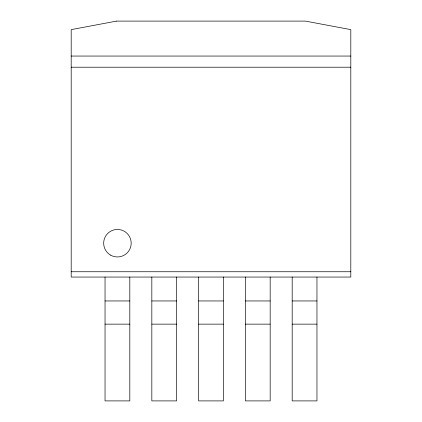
<?xml version="1.0" encoding="UTF-8"?>
<svg xmlns="http://www.w3.org/2000/svg" width="422" height="422" viewBox="0 0 422 422"><rect width="100%" height="100%" fill="white"/><g stroke="black" fill="none" stroke-linecap="round" stroke-linejoin="round"><path stroke-width="0.63" d="M71.191 56.052L350.809 56.052M71.191 67.204L350.809 67.204M71.191 271.747L350.809 271.747M105.041 300.955L129.812 300.955M151.83 300.955L176.596 300.955M198.614 300.955L223.386 300.955M245.404 300.955L270.17 300.955M292.188 300.955L316.959 300.955M105.041 324.138L129.812 324.138M151.83 324.138L176.596 324.138M198.614 324.138L223.386 324.138M245.404 324.138L270.17 324.138M292.188 324.138L316.959 324.138M316.959 277.054L316.959 400.9L292.188 400.9L292.188 277.054M270.17 277.054L270.17 400.9L245.404 400.9L245.404 277.054M223.386 277.054L223.386 400.9L198.614 400.9L198.614 277.054M176.596 277.054L176.596 400.9L151.83 400.9L151.83 277.054M129.812 277.054L129.812 400.9L105.041 400.9L105.041 277.054M116.599 21.1L71.191 29.63L71.191 277.054L350.809 277.054L350.809 29.63L305.401 21.1L116.599 21.1M110.548 255.115A13.762 13.762 0 0 0 131.189 243.199A13.762 13.762 0 0 0 110.548 231.282A13.762 13.762 0 0 0 110.548 255.115"/></g></svg>
